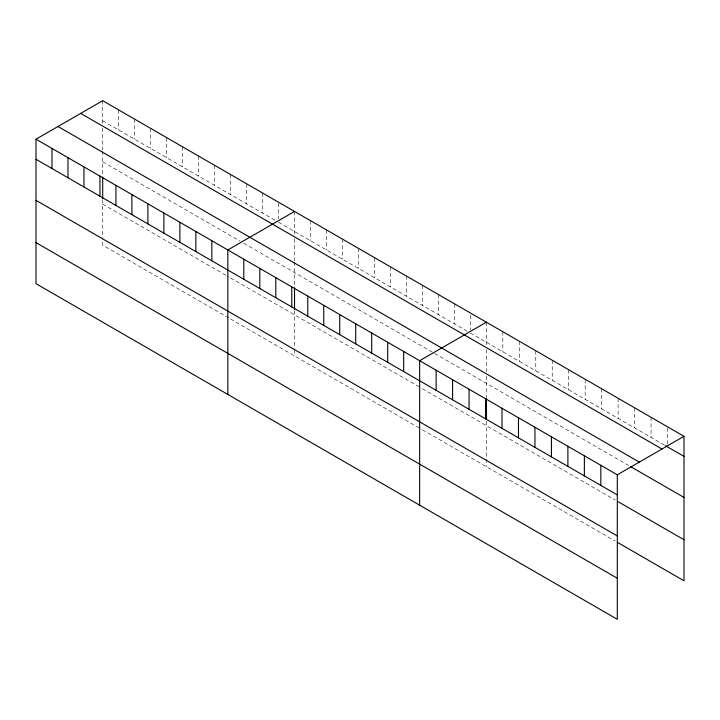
<?xml version="1.0" encoding="UTF-8"?>
<svg xmlns="http://www.w3.org/2000/svg" width="720" height="720" viewBox="0 0 720 720"><rect width="100%" height="100%" fill="white"/><g stroke="black" fill="none" stroke-linecap="round" stroke-linejoin="round"><path stroke-width="0.54" stroke-dasharray="3.6 2.7" d="M102.699 128.151L102.699 150.255M102.699 120.78L275.724 220.671M278.541 222.3L467.55 331.425M470.367 333.054L664.623 445.203M102.699 161.829L239.985 241.101M243.747 243.27L433.701 352.935M434.637 353.475L629.748 466.119M102.699 204.129L228.699 276.876M230.58 277.965L420.534 387.63M422.415 388.719L615.213 500.031M228.699 317.925L102.699 245.178L102.699 238.869M230.58 319.014L420.534 428.679M422.415 429.768L615.213 541.08M667.53 427.923L667.53 444.654M651.06 417.294L651.06 437.373M634.59 407.79L634.59 427.869M618.12 398.277L618.12 418.356M601.65 388.764L601.65 408.852M585.18 379.26L585.18 399.339M568.71 369.747L568.71 389.835M552.24 360.243L552.24 380.322M535.77 350.73L535.77 370.809M519.3 341.226L519.3 361.305M502.83 331.713L502.83 351.792M486.36 322.209L486.36 345.447M486.36 349.65L486.36 371.763M486.36 375.966L486.36 397.44M486.36 421.299L486.36 466.686M470.367 315.207L470.367 329.706M454.383 303.75L454.383 323.829M438.399 294.516L438.399 314.595M422.415 285.291L422.415 305.37M406.431 276.057L406.431 296.136M390.438 266.832L390.438 286.911M374.454 257.598L374.454 277.677M358.47 248.373L358.47 268.452M342.486 239.139L342.486 259.218M326.502 229.914L326.502 249.993M310.509 220.68L310.509 240.759M294.525 211.455L294.525 234.693M294.525 238.905L294.525 261.009M294.525 262.062L294.525 286.686M294.525 310.545L294.525 348.561M294.525 349.614L294.525 355.932M278.541 203.337L278.541 218.961M262.557 192.996L262.557 213.075M246.573 183.762L246.573 203.841M230.58 174.537L230.58 194.616M214.596 165.303L214.596 185.391M198.612 156.078L198.612 176.157M182.628 146.844L182.628 166.932M166.644 137.619L166.644 157.698M150.651 128.385L150.651 148.473M134.667 119.16L134.667 139.239M118.683 109.926L118.683 130.014M102.699 100.701L102.699 123.939M102.699 151.308L102.699 175.932M102.699 199.791L102.699 237.816"/><path stroke-width="1.08" d="M36 139.203L617.301 474.822L617.301 619.299L36 283.689L36 139.203L102.699 100.701L684 436.311L684 580.797L618.12 542.754M294.525 211.455L227.826 249.957L227.826 394.443M486.36 322.209L419.661 360.711L419.661 505.188M617.301 474.822L684 436.311M665.595 445.77L684 456.39M80.685 113.409L661.986 449.019M58.014 126.504L639.315 462.114M630.711 466.677L684 497.448M36 159.291L617.301 494.901M618.12 501.705L684 539.739M36 200.34L617.301 535.95M36 242.631L617.301 578.25M600.831 465.309L600.831 485.388M584.361 455.805L584.361 475.884M567.891 446.292L567.891 466.371M551.421 436.779L551.421 456.867M534.951 427.275L534.951 447.354M518.481 417.762L518.481 437.85M502.011 408.258L502.011 428.337M486.36 398.52L486.36 419.13M485.541 398.745L485.541 418.824M469.071 389.241L469.071 409.32M452.601 379.728L452.601 399.807M436.131 370.224L436.131 390.303M403.677 351.486L403.677 371.565M387.693 342.252L387.693 362.331M371.7 333.027L371.7 353.106M355.716 323.793L355.716 343.872M339.732 314.568L339.732 334.647M323.748 305.334L323.748 325.413M307.764 296.109L307.764 316.188M294.525 287.766L294.525 309.456M291.771 286.875L291.771 306.954M275.787 277.65L275.787 297.729M259.803 268.416L259.803 288.495M243.819 259.191L243.819 279.27M211.842 240.732L211.842 260.811M195.858 231.498L195.858 251.577M179.874 222.273L179.874 242.352M163.89 213.039L163.89 233.127M147.897 203.814L147.897 223.893M131.913 194.58L131.913 214.668M115.929 185.355L115.929 205.434M102.699 177.012L102.699 198.702M99.945 176.121L99.945 196.209M83.961 166.896L83.961 186.975M67.968 157.662L67.968 177.75M51.984 148.437L51.984 168.516"/></g></svg>
